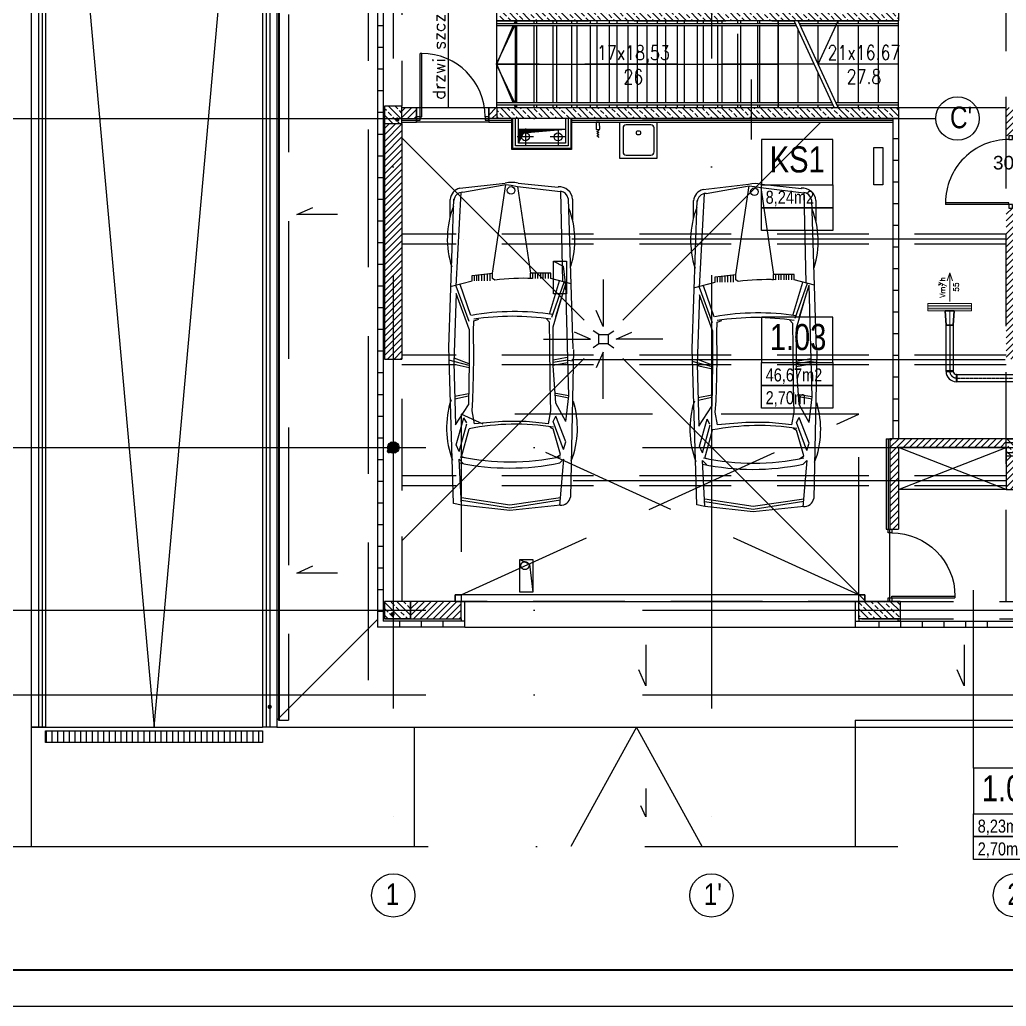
# Model space of a CAD drawing. Header units: millimetres. Extents: x -135140 to 267856, y -70704 to 149933.
# Drawn here: x -58787 to -45139, y -22587 to -8945 of the extents above; entities that cross this region are included whole.
import ezdxf
from ezdxf.enums import TextEntityAlignment as Align

# ---------------------------------------------------------------- set-up
doc = ezdxf.new("R2010")
doc.units = ezdxf.units.MM
doc.header["$LTSCALE"] = 99.9
for name, pattern in [('0707_PB_080619_gn_xref$0$ACAD_ISO10W100', [18, 12, -3, 0, -3]), ('ACAD_ISO03W100', [30, 12, -18]), ('ACAD_ISO10W100', [18, 12, -3, 0, -3]), ('AUDIT_D_080509132939-0', [0]), ('CENTER', [2, 1.25, -0.25, 0.25, -0.25]), ('DASHDOT', [25.4, 12.7, -6.35, 0, -6.35]), ('HIDDEN', [9.525, 6.35, -3.175])]:
    doc.linetypes.add(name, pattern=pattern)
for name, color, linetype in [('+48_ARMATURA', 251, 'Continuous'), ('+48_HACZE', 253, 'Continuous'), ('+48_KANALIZACJA SANIT.', 251, 'Continuous'), ('+48_MEBLE', 251, 'Continuous'), ('+48_OPISY', 251, 'Continuous'), ('+48_OPISY T', 251, 'Continuous'), ('+48_OPISY_POM', 250, 'Continuous'), ('+48_OSIE', 8, 'Continuous'), ('+48_PODCIĄG', 250, 'ACAD_ISO03W100'), ('+48_PRZEBICIA', 143, 'Continuous'), ('+48_SCHODY', 250, 'Continuous'), ('+48_SCIANY', 250, 'Continuous'), ('+48_SPUSTY', 150, 'Continuous'), ('+48_STOLARKA_DRZWI', 250, 'Continuous'), ('+48_STOLARKA_OKNA', 250, 'Continuous'), ('+48_SŁUPY', 251, 'Continuous'), ('+48_WEŁNA', 252, 'Continuous'), ('+48_WIDOK', 250, 'Continuous'), ('+48_ŚCIANY_GK', 250, 'Continuous'), ('+48_ŻELBET', 250, 'Continuous'), ('CP_LINENORM', 253, 'Continuous'), ('ESI PROWADZĄCA', 3, 'Continuous'), ('WEN_NAW_OSIE', 2, 'CENTER'), ('WEN_NAW_ZLICZAC', 170, 'Continuous')]:
    doc.layers.add(name, color=color, linetype=linetype)
for name, color, linetype, lineweight in [('2DL_OBJ', 64, 'Continuous', 18), ('2DL_PRO_N1', 10, 'Continuous', 30), ('2DL_SYM', 64, 'Continuous', 18), ('CP_AXISAC', 7, 'DASHDOT', 0), ('CP_FRAME', 223, 'Continuous', 35), ('WENTYLACJA NAPISY', 7, 'Continuous', 25)]:
    doc.layers.add(name, color=color, linetype=linetype, lineweight=lineweight)
doc.styles.add('CP_ATTR', font='ROMANS.SHX')
doc.styles.get("Standard").update_dxf_attribs({"font": 'ARIAL.TTF'})
doc.styles.add('WRP_ARIAL', font='ARIAL.TTF', dxfattribs={"width": 0.8})
doc.styles.add('wymiary', font='romans.shx', dxfattribs={"width": 0.8})
doc.linetypes.add('ZIGZAG', pattern='A,0.00254,-5.08,[131,ltypeshp.shx,S=5.08,R=0,X=-5.08,Y=0],-10.16,[131,ltypeshp.shx,S=5.08,R=180,X=5.08,Y=0],-5.08', length=20.32254)
pattern_1 = [(135, (-742073.9, -125572.43), (-89.802561, -89.802561), []), (135, (-742073.9, -125482.62), (-89.802561, -89.802561), [63.5, -31.75])]
pattern_2 = [(225, (-742073.9, -125572.43), (44.9012806, -44.9012806), [])]
pattern_3 = [(135, (-742073.9, -125572.43), (-89.802561, -89.802561), []), (135, (-742073.9, -125482.62), (-89.802561, -89.802561), [63.5, -31.75])]
pattern_4 = [(225, (-742073.9, -125572.43), (44.9012806, -44.9012806), [])]

# ---------------------------------------------------------------- blocks, each defined once
blk = doc.blocks.new('BMW-P')
for p, q in [((0.223, 0.782), (2.303, 0.847)), ((0.234, 0.841), (0.516, 0.841)), ((1.402, 0.822), (1.329, 0.54)), ((2.313, 0.854), (4.353, 0.814)), ((2.461, 0.77), (2.47, 0.851)), ((0.128, 0.677), (1.371, 0.702)), ((1.862, 0.557), (1.378, 0.728)), ((2.95, 0.79), (1.402, 0.749)), ((1.853, 0.612), (1.402, 0.749)), ((1.998, 0.572), (1.507, 0.717)), ((2.422, 0.769), (2.458, 0.572)), ((2.461, 0.77), (2.49, 0.572)), ((2.494, 0.77), (2.531, 0.572)), ((2.95, 0.79), (2.918, 0.612)), ((2.982, 0.79), (2.946, 0.604)), ((3.305, 0.749), (2.95, 0.79)), ((3.305, 0.749), (3.055, 0.612)), ((3.587, 0.749), (3.232, 0.612)), ((3.692, 0.717), (3.305, 0.572)), ((3.692, 0.717), (3.587, 0.749)), ((3.829, 0.717), (4.468, 0.662)), ((3.878, 0.664), (3.829, 0.717)), ((0.009, 0.089), (0.067, 0.641)), ((0.055, 0.08), (0.128, 0.677)), ((1.822, 0.524), (1.362, 0.661)), ((2.531, 0.572), (1.998, 0.572)), ((3.055, 0.612), (2.531, 0.572)), ((3.305, 0.572), (3.232, 0.612)), ((3.383, 0.527), (3.41, 0.572)), ((3.765, 0.677), (3.41, 0.572)), ((3.803, 0.617), (3.765, 0.677)), ((4.361, 0.677), (4.466, -0.025)), ((4.394, 0.677), (4.507, -0.025)), ((4.466, 0.677), (4.539, -0.025)), ((1.257, 0.54), (1.257, 0.258)), ((1.329, 0.54), (1.257, 0.54)), ((1.329, 0.508), (1.257, 0.508)), ((1.329, 0.467), (1.257, 0.467)), ((1.329, 0.467), (1.257, 0.467)), ((1.329, 0.435), (1.257, 0.435)), ((1.932, 0.524), (1.884, 0.477)), ((2.258, 0.528), (1.932, 0.524)), ((2.404, 0.528), (2.258, 0.528)), ((2.574, 0.533), (2.404, 0.528)), ((2.772, 0.533), (2.574, 0.533)), ((2.989, 0.538), (2.772, 0.533)), ((3.16, 0.54), (2.989, 0.538)), ((3.337, 0.508), (3.16, 0.54)), ((3.337, 0.508), (3.305, 0.198)), ((1.329, 0.403), (1.257, 0.403)), ((1.329, 0.362), (1.257, 0.362)), ((1.329, 0.33), (1.257, 0.33)), ((1.329, 0.29), (1.257, 0.29)), ((1.329, 0.29), (1.257, 0.29)), ((0.055, 0.08), (1.257, 0.258)), ((1.329, 0.258), (1.257, 0.258)), ((1.329, 0.258), (1.328, 0.231)), ((3.305, 0.198), (3.305, 0.024)), ((0.041, -0.009), (0.055, 0.08)), ((3.305, 0.024), (3.305, -0.127)), ((0.082, -0.718), (0.009, -0.089)), ((0.031, -0.081), (0.041, -0.009)), ((1.257, -0.267), (0.031, -0.081)), ((0.136, -0.678), (0.031, -0.081)), ((3.305, -0.127), (3.337, -0.517)), ((4.466, -0.025), (4.361, -0.694)), ((4.507, -0.025), (4.399, -0.693)), ((4.539, -0.025), (4.466, -0.694)), ((1.289, -0.549), (1.257, -0.267)), ((1.329, -0.267), (1.257, -0.267)), ((1.353, -0.234), (1.329, -0.267)), ((1.361, -0.298), (1.26, -0.298)), ((1.361, -0.335), (1.264, -0.335)), ((1.361, -0.377), (1.269, -0.377)), ((1.361, -0.415), (1.273, -0.415)), ((1.361, -0.453), (1.278, -0.453)), ((1.361, -0.484), (1.289, -0.484)), ((1.361, -0.517), (1.289, -0.517)), ((1.361, -0.517), (1.289, -0.517)), ((1.913, -0.523), (1.89, -0.457)), ((2.06, -0.528), (1.913, -0.523)), ((2.413, -0.523), (2.06, -0.528)), ((2.673, -0.528), (2.413, -0.523)), ((3.003, -0.537), (2.673, -0.528)), ((3.16, -0.549), (3.003, -0.537)), ((3.337, -0.517), (3.16, -0.549)), ((1.361, -0.549), (1.289, -0.549)), ((1.434, -0.831), (1.361, -0.549)), ((1.84, -0.567), (1.413, -0.712)), ((1.926, -0.589), (1.434, -0.767)), ((2.031, -0.589), (1.539, -0.767)), ((2.031, -0.589), (2.49, -0.589)), ((2.508, -0.589), (2.432, -0.797)), ((2.531, -0.589), (2.458, -0.871)), ((2.49, -0.589), (3.078, -0.599)), ((2.563, -0.589), (2.517, -0.798)), ((2.923, -0.596), (2.961, -0.787)), ((2.956, -0.597), (2.998, -0.787)), ((3.352, -0.778), (3.078, -0.599)), ((3.327, -0.623), (3.256, -0.661)), ((3.629, -0.77), (3.256, -0.661)), ((3.724, -0.726), (3.337, -0.621)), ((3.797, -0.694), (3.41, -0.589)), ((3.808, -0.643), (3.797, -0.694)), ((3.89, -0.666), (3.829, -0.726)), ((1.434, -0.767), (0.137, -0.698)), ((2.281, -0.871), (0.232, -0.799)), ((1.539, -0.767), (2.49, -0.799)), ((4.439, -0.804), (2.281, -0.871)), ((2.49, -0.799), (3.352, -0.778)), ((3.724, -0.726), (3.629, -0.77)), ((4.466, -0.694), (3.829, -0.726)), ((4.466, -0.694), (4.439, -0.804)), ((0.235, -0.855), (0.485, -0.855))]:
    blk.add_line(p, q)
blk.add_circle((0.111, -0.009), 0.0524)
for centre, radius, start, end in [((0.244, 0.66), 0.181, 93.1985, 186.1702), ((0.797, -0.359), 1.232, 72.8697, 111.0375), ((3.399, -0.344), 1.253, 68.805, 107.0539), ((0.244, 0.66), 0.123, 99.8659, 171.9709), ((4.329, 0.677), 0.137, 356.6335, 79.992), ((5.208, 0.04), 3.421, 171.0484, 190.0393), ((6.716, 0.056), 3.372, 171.0559, 191.0409), ((0.511, -0.02), 3.355, 348.0688, 11.9312), ((0.596, -0.029), 3.355, 348.0688, 11.9312), ((5.273, 0.008), 3.421, 171.0484, 188.9516), ((4.676, 0.177), 3.349, 178.0679, 187.0565), ((0.421, 0), 0.421, 167.8285, 192.1715), ((0.257, -0.678), 0.121, 180, 266.1859), ((0.251, -0.677), 0.174, 193.3925, 264.8056), ((0.781, 0.363), 1.254, 248.8831, 288.0834), ((3.394, 0.346), 1.247, 251.9166, 291.1169)]:
    blk.add_arc(centre, radius, start, end)
blk = doc.blocks.new('drzwi')
at = {"layer": '+48_STOLARKA_DRZWI'}
for p, q in [((-2, 0), (-2, -70)), ((0, 0), (-2, 0)), ((0, 0), (0, -70)), ((-2, -70), (0, -70))]:
    blk.add_line(p, q, dxfattribs=at)
blk.add_arc((-2, 0), 70, 180, 270, dxfattribs=at)
blk = doc.blocks.new('DRZWI_90')
at = {"layer": '+48_STOLARKA_DRZWI'}
for points in [[(36405.5, 16749.3), (36405.5, 16744.3), (36410.5, 16744.3), (36410.5, 16749.3)], [(36405.5, 16654.3), (36405.5, 16649.3), (36410.5, 16649.3), (36410.5, 16654.3)]]:
    blk.add_lwpolyline(points, close=True, dxfattribs=at)
at = {"layer": '+48_STOLARKA_DRZWI', "xscale": 1.25, "yscale": 1.25, "zscale": 1.25, "rotation": 270}
blk.add_blockref('drzwi', (36405.5, 16654.3), dxfattribs=at)
blk = doc.blocks.new('OZN_OSI')
at = {"layer": '+48_OSIE', "linetype": 'Continuous', "ltscale": 5}
blk.add_circle((0, -30), 30, dxfattribs=at)
at = {"layer": '+48_OSIE', "linetype": 'Continuous', "ltscale": 5, "style": 'WRP_ARIAL', "width": 0.8}
blk.add_attdef('NR', (-23.3, -43.5), '', height=30, dxfattribs=at)
blk = doc.blocks.new('OPISY_POM_METKA')
at = {"layer": '+48_OPISY_POM', "ltscale": 5}
for points in [[(0, -70), (109.7, -70), (109.7, 0), (0, 0)], [(109.7, -105), (0, -105), (0, -70), (109.7, -70)]]:
    blk.add_lwpolyline(points, close=True, dxfattribs=at)
at = {"layer": '+48_OPISY_POM'}
blk.add_lwpolyline([(109.7, -140), (0, -140), (0, -105), (109.7, -105)], close=True, dxfattribs=at)
at = {"layer": '+48_OPISY_POM', "ltscale": 5, "style": 'WRP_ARIAL', "width": 0.8}
for tag, p, height in [('NRPOM', (25.8, -50.8), 40), ('POW', (6.4, -99), 20)]:
    blk.add_attdef(tag, p, '', height=height, dxfattribs=at)
at = {"layer": '+48_OPISY_POM', "style": 'WRP_ARIAL', "width": 0.8}
blk.add_attdef('H', (6.4, -134), '', height=20, dxfattribs=at)
blk = doc.blocks.new('zlew')
at = {"layer": '+48_ARMATURA'}
for p, q in [((-52, 50), (-52, 0)), ((0, 50), (-52, 50)), ((0, 0), (0, 50)), ((0, 0), (-52, 0))]:
    blk.add_line(p, q, dxfattribs=at)
blk.add_lwpolyline([(-43.4, 3.9), (-9.1, 3.9, 0.414214), (-4.8, 8.1), (-4.8, 41.4, 0.414214), (-9.1, 45.7), (-43.4, 45.7, 0.414214), (-47.7, 41.4), (-47.7, 8.1, 0.414214)], format="xyb", close=True, dxfattribs=at)
blk.add_circle((-26.2, 14.9), 2.96, dxfattribs=at)
blk = doc.blocks.new('kc')
at = {"layer": '+48_ARMATURA', "linetype": 'Continuous'}
for p, q in [((0, -13.8), (3.1, -12.4)), ((1.7, -9.5), (0.1, -10.8)), ((0.1, -10.8), (3.1, -12.4)), ((-0.3, -20), (2.9, -18.6)), ((-0.3, -20), (1.2, -20.8)), ((-0.1, -16.9), (3, -15.5)), ((-0.1, -16.9), (2.9, -18.6)), ((0, -13.8), (3, -15.5))]:
    blk.add_line(p, q, dxfattribs=at)
blk.add_lwpolyline([(-0.8, -9.3), (-0.3, 0.6), (4.7, 0.4), (4.2, -9.6)], close=True, dxfattribs=at)
blk = doc.blocks.new('A3_POZIOM')
at = {"linetype": 'Continuous'}
blk.add_lwpolyline([(-395, 0), (0, 0), (0, 287), (-395, 287)], close=True, dxfattribs=at)
at = {"layer": 'CP_LINENORM', "linetype": 'Continuous'}
blk.add_lwpolyline([(-415, -5), (5, -5), (5, 292), (-415, 292)], close=True, dxfattribs=at)
blk = doc.blocks.new('BL10090ONAW_23')
at = {"ltscale": 0.15}
for points in [[(-100, -50), (-100, 50, -1), (-93, 50), (-93, -50, -1)], [(-50, -100), (50, -100, 1), (50, -93), (-50, -93, 1)]]:
    blk.add_lwpolyline(points, format="xyb", close=True, dxfattribs=at)
for radius in [143, 43]:
    blk.add_arc((-93, -93), radius, 0, 90, dxfattribs=at)
for p in [(-100, 0), (0, -100)]:
    blk.add_point(p, dxfattribs=at)
at = {"layer": 'WEN_NAW_OSIE', "ltscale": 0.15}
blk.add_arc((-100, -100), 100, 0, 90, dxfattribs=at)
blk = doc.blocks.new('SR-100ONAW_630-7525000111_14')
at = {"ltscale": 0.15}
blk.add_lwpolyline([(0, -50), (0, 50), (631, 50), (631, -50)], close=True, dxfattribs=at)
for p in [(0, 0), (631, 0)]:
    blk.add_point(p, dxfattribs=at)
at = {"layer": 'WEN_NAW_OSIE', "ltscale": 0.15}
blk.add_line((0, 0), (631, 0), dxfattribs=at)
blk = doc.blocks.new('SR-100ONAW_5269-5220554429_14')
at = {"ltscale": 0.15}
blk.add_line((3000, -50), (3000, 50), dxfattribs=at)
blk.add_lwpolyline([(0, -50), (0, 50), (5270, 50), (5270, -50)], close=True, dxfattribs=at)
for p in [(0, 0), (5270, 0)]:
    blk.add_point(p, dxfattribs=at)
at = {"layer": 'WEN_NAW_OSIE', "ltscale": 0.15}
blk.add_line((0, 0), (5270, 0), dxfattribs=at)
blk = doc.blocks.new('2DLAC019')
for p, q in [((-0.5, 0.2), (0.5, 0.2)), ((-0.5, -0.2), (0.5, -0.2))]:
    blk.add_line(p, q)
blk.add_lwpolyline([(-0.5, -0.5), (0.5, -0.5), (0.5, 0.5), (-0.5, 0.5)], close=True)
blk.add_solid([(-0.5, 0.2), (0.5, 0.2), (-0.5, -0.2), (0.5, -0.2)])
at = {"linetype": 'ByBlock', "style": 'CP_ATTR', "flags": 9}
for tag, p in [('NAME', (-0.092, -0.018)), ('NUMBER', (-0.092, -0.018)), ('GROUP', (-0.092, -0.018)), ('ARTICLE', (-0.092, -0.019)), ('CHARACTER', (-0.092, -0.019)), ('TEMPERATURE', (-0.092, -0.018)), ('FLOW', (-0.092, -0.018)), ('PRODUCT-TYPE', (-0.092, -0.019)), ('ORDER-NO', (-0.092, -0.019)), ('PRODUCER', (-0.092, -0.019)), ('PN', (-0.091, -0.018)), ('OTHER', (-0.091, -0.018)), ('DN', (-0.091, -0.019)), ('POWER', (-0.091, -0.019)), ('VOLTAGE', (-0.091, -0.019))]:
    blk.add_attdef(tag, text='', height=0.00005, dxfattribs=at).set_placement(p, align=Align.MIDDLE_LEFT)
blk = doc.blocks.new('2CP_AC_TRNS_RO_D125_D100_L200_O0_Z0_E0_F0')
at = {"ltscale": 0.15}
for p, q in [((0, -62.5), (0, 62.5)), ((0, 62.5), (0, 62.5)), ((0, 62.5), (200, 50)), ((200, -50), (200, 50)), ((200, 50), (200, 50)), ((0, -62.5), (200, -50)), ((0, -62.5), (0, -62.5)), ((200, -50), (200, -50))]:
    blk.add_line(p, q, dxfattribs=at)
at = {"layer": 'CP_AXISAC', "ltscale": 0.15}
for p, q in [((0, 0), (0, 0)), ((0, 0), (200, 0)), ((200, 0), (200, 0))]:
    blk.add_line(p, q, dxfattribs=at)
at = {"linetype": 'ByBlock', "ltscale": 0.15, "style": 'CP_ATTR', "flags": 9}
for tag in ['NAME', 'PRODUCER', 'PRODUCT-TYPE', 'ARTICLE', 'FLOW', 'OTHER']:
    blk.add_attdef(tag, (0, 0), '', height=0.0001, dxfattribs=at)
blk = doc.blocks.new('CPLS_464')
for p, q in [((-0.5, 0), (0.5, 0)), ((0.5, 0), (0.219, 0.094)), ((0.5, 0), (0.219, -0.094))]:
    blk.add_line(p, q)
at = {"style": 'CP_ATTR'}
for s, height, p in [('Vm/h', 0.1875, (-0.37, 0.16)), ('3', 0.125, (0.031, 0.25))]:
    blk.add_text(s, height=height, dxfattribs=at).set_placement(p)
blk.add_attdef('VAL', text='', height=0.188, dxfattribs=at).set_placement((0, -0.219), align=Align.MIDDLE)

msp = doc.modelspace()

# ---------------------------------------------------------------- hatches: boundary and pattern name
at = {"layer": '+48_HACZE', "linetype": 'AUDIT_D_080509132939-0'}
h = msp.add_hatch(dxfattribs=at)
h.set_pattern_fill('ANSI33', color=256, scale=20, angle=90, style=0)
h.set_pattern_definition(pattern_1)
h.paths.add_polyline_path([(-52144, -8810), (-52144, -8960), (-46629, -8960), (-46629, -8810)])
h = msp.add_hatch(dxfattribs=at)
h.set_pattern_fill('ANSI33', color=256, scale=20, angle=90, style=0)
h.set_pattern_definition([(135, (-752893.46, -138731.64), (-89.802561, -89.802561), []), (135, (-752893.46, -138641.84), (-89.802561, -89.802561), [63.5, -31.75])])
h.paths.add_polyline_path([(-53739, -10380), (-53499, -10380), (-53499, -10140), (-53739, -10140)])
at = {"layer": '+48_HACZE'}
h = msp.add_hatch(dxfattribs=at)
h.set_pattern_fill('ANSI31', color=256, scale=20, angle=180, style=0)
h.set_pattern_definition(pattern_2)
h.paths.add_polyline_path([(-53299, -10160), (-53499, -10160), (-53499, -10310), (-53299, -10310)])
h = msp.add_hatch(dxfattribs=at)
h.set_pattern_fill('ANSI31', color=256, scale=20, angle=180, style=0)
h.set_pattern_definition(pattern_4)
h.paths.add_polyline_path([(-52189, -10160), (-52299, -10160), (-52299, -10310), (-52189, -10310)])
at = {"layer": '+48_HACZE', "linetype": 'AUDIT_D_080509132939-0'}
h = msp.add_hatch(dxfattribs=at)
h.set_pattern_fill('ANSI33', color=256, scale=20, angle=90, style=0)
h.set_pattern_definition(pattern_1)
h.paths.add_polyline_path([(-46629, -10310), (-46629, -10160), (-52189, -10160), (-52189, -10310)])
at = {"layer": '+48_HACZE'}
h = msp.add_hatch(dxfattribs=at)
h.set_pattern_fill('ANSI31', color=256, scale=20, angle=180, style=0)
h.set_pattern_definition(pattern_4)
h.paths.add_polyline_path([(-45019, -10550), (-45139, -10550), (-45139, -10160), (-43004, -10160), (-43004, -13640), (-43189, -13640), (-43189, -13520), (-43124, -13520), (-43124, -11810), (-45019, -11810), (-45019, -13640), (-45139, -13640), (-45139, -11550), (-45019, -11550), (-45019, -11690), (-43124, -11690), (-43124, -10280), (-45019, -10280)])
h = msp.add_hatch(dxfattribs=at)
h.set_pattern_fill('ANSI31', color=256, scale=20, angle=180, style=0)
h.set_pattern_definition(pattern_4)
h.paths.add_polyline_path([(-53739, -10380), (-53499, -10380), (-53499, -13640), (-53739, -13640)])
h = msp.add_hatch(dxfattribs=at)
h.set_pattern_fill('ANSI31', color=256, scale=3, angle=180, style=0)
h.set_pattern_definition([(225, (-742073.9025, -125572.427), (6.73519209, -6.73519209), [])])
edge = h.paths.add_edge_path()
edge.add_arc((-53619, -14860), 79.5, 0, 360)
h = msp.add_hatch(dxfattribs=at)
h.set_pattern_fill('ANSI31', color=256, scale=20, angle=180, style=0)
h.set_pattern_definition(pattern_2)
h.paths.add_polyline_path([(-45139, -14860), (-45139, -14740), (-46749, -14740), (-46749, -15990), (-46629, -15990), (-46629, -14860)])
h.paths.add_polyline_path([(-45019, -14980), (-45139, -14980), (-45139, -15440), (-45019, -15440)])
h.paths.add_polyline_path([(-44899, -14740), (-44899, -14860), (-43124, -14860), (-43124, -15990), (-43004, -15990), (-43004, -14740)])
at = {"layer": '+48_HACZE', "linetype": 'AUDIT_D_080509132939-0'}
h = msp.add_hatch(dxfattribs=at)
h.set_pattern_fill('ANSI33', color=256, scale=20, angle=90, style=0)
h.set_pattern_definition([(135, (-742073.9, -137872.43), (-89.802561, -89.802561), []), (135, (-742073.9, -137782.62), (-89.802561, -89.802561), [63.5, -31.75])])
h.paths.add_polyline_path([(-45139, -14740), (-44899, -14740), (-44899, -14980), (-45139, -14980)])
h = msp.add_hatch(dxfattribs=at)
h.set_pattern_fill('ANSI33', color=256, scale=20, angle=90, style=0)
h.set_pattern_definition(pattern_3)
h.paths.add_polyline_path([(-53739, -17110), (-53619, -17110), (-53619, -16990), (-53739, -16990)])
h.paths.add_polyline_path([(-53379, -16990), (-53619, -16990), (-53619, -17110), (-53379, -17110)])
h.paths.add_polyline_path([(-53379, -17110), (-53619, -17110), (-53619, -17230), (-53379, -17230)])
h.paths.add_polyline_path([(-53619, -17230), (-53619, -17110), (-53739, -17110), (-53739, -17230)])
at = {"layer": '+48_HACZE'}
h = msp.add_hatch(dxfattribs=at)
h.set_pattern_fill('ANSI31', color=256, scale=20, angle=180, style=0)
h.set_pattern_definition(pattern_4)
h.paths.add_polyline_path([(-53379, -16990), (-52679, -16990), (-52679, -17230), (-53379, -17230)])
at = {"layer": '+48_HACZE', "linetype": 'AUDIT_D_080509132939-0'}
h = msp.add_hatch(dxfattribs=at)
h.set_pattern_fill('ANSI33', color=256, scale=20, angle=90, style=0)
h.set_pattern_definition(pattern_3)
h.paths.add_polyline_path([(-46868, -16990), (-47179, -16990), (-47179, -17110), (-46868, -17110)])
h.paths.add_polyline_path([(-46868, -17110), (-47179, -17110), (-47179, -17230), (-46868, -17230)])
h.paths.add_polyline_path([(-46609, -17110), (-46868, -17110), (-46868, -17230), (-46609, -17230), (-46609, -17180)])
h.paths.add_polyline_path([(-46609, -16990), (-46868, -16990), (-46868, -17110), (-46609, -17110)])
at = {"layer": '+48_OPISY T'}
h = msp.add_hatch(color=256, dxfattribs=at)
edge = h.paths.add_edge_path()
edge.add_arc((-53564, -10326), 30, 0, 360)
h = msp.add_hatch(color=256, dxfattribs=at)
edge = h.paths.add_edge_path()
edge.add_arc((-53680, -14911), 30, 0, 360)
h = msp.add_hatch(color=256, dxfattribs=at)
edge = h.paths.add_edge_path()
edge.add_arc((-53630, -17167), 30, 0, 360)
h = msp.add_hatch(color=256, dxfattribs=at)
edge = h.paths.add_edge_path()
edge.add_arc((-55329, -18447), 30, 0, 360)
at = {"layer": '+48_PRZEBICIA'}
h = msp.add_hatch(dxfattribs=at)
h.set_pattern_fill('ANSI31', color=256, scale=5, style=0)
h.set_pattern_definition([(45, (-742073.903, -125572.427), (-11.22532015, 11.22532015), [])])
h.paths.add_polyline_path([(-51889, -10650), (-51820, -10508), (-51239, -10460), (-51889, -10460)])
at = {"layer": '+48_WIDOK'}
h = msp.add_hatch(dxfattribs=at)
h.set_pattern_fill('ANSI31', color=256, scale=25, angle=45, style=0)
h.set_pattern_definition([(90, (-742073.9, -129532.43), (-79.375, 1e-13), [])])
h.paths.add_polyline_path([(-58429, -18780), (-55429, -18780), (-55429, -18940), (-58429, -18940)])

# ---------------------------------------------------------------- linework, layer by layer
at = {"layer": '+48_HACZE', "ltscale": 0.15}
for points in [[(-52629, -17260), (-52629, -16990)], [(-47229, -16990), (-47229, -17263)], [(-52679, -17230), (-52679, -17260)], [(-47179, -17230), (-47179, -17263)]]:
    msp.add_lwpolyline(points, dxfattribs=at)
at = {"layer": '+48_KANALIZACJA SANIT.', "ltscale": 0.3}
msp.add_circle((-51792, -10563), 55, dxfattribs=at)
at = {"layer": '+48_KANALIZACJA SANIT.', "linetype": 'HIDDEN', "ltscale": 0.5}
msp.add_circle((-51799, -16494), 55, dxfattribs=at)
at = {"layer": '+48_MEBLE'}
for p, q in [((-55209, -6020), (-55209, -18630)), ((-55197, -6020), (-55197, -18630)), ((-47706, -10360), (-50445, -13100)), ((-53499, -10577), (-50977, -13100)), ((-53499, -16150), (-50977, -13628)), ((-47083, -16990), (-50445, -13628)), ((-45139, -15440), (-46629, -14860)), ((-46629, -15440), (-45139, -14860))]:
    msp.add_line(p, q, dxfattribs=at)
for points in [[(-50777, -13300), (-50852, -13246)], [(-50645, -13300), (-50570, -13246)], [(-50777, -13428), (-50852, -13482)], [(-50645, -13428), (-50570, -13482)], [(-45124, -15440), (-46629, -15440)], [(-55209, -18630), (-55197, -18630)]]:
    msp.add_lwpolyline(points, dxfattribs=at)
msp.add_lwpolyline([(-50777, -13300), (-50645, -13300), (-50645, -13428), (-50777, -13428)], close=True, dxfattribs=at)
at = {"layer": '+48_OPISY', "linetype": '0707_PB_080619_gn_xref$0$ACAD_ISO10W100', "ltscale": 5}
msp.add_line((-59129, -20380), (-46639, -20380), dxfattribs=at)
at = {"layer": '+48_OPISY'}
msp.add_lwpolyline([(-49345, -20380), (-50254, -18730), (-51163, -20380)], dxfattribs=at)
at = {"layer": '+48_OPISY_POM'}
for p, q in [((-48665, -10600), (-48665, -9773)), ((-45591, -19296), (-45591, -16831))]:
    msp.add_line(p, q, dxfattribs=at)
at = {"layer": '+48_OSIE', "linetype": 'ACAD_ISO10W100', "ltscale": 5}
for p, q in [((-53619, 5506), (-53619, -20765)), ((-49219, 5506), (-49219, -20765)), ((-59164, -10310), (-46113, -10310)), ((-59164, -14860), (-28211, -14860)), ((-59164, -17110), (-28211, -17110)), ((-59164, -18280), (-28211, -18280))]:
    msp.add_line(p, q, dxfattribs=at)
for points in [[(-45154, -11980), (-53499, -11980)], [(-45154, -13650), (-53499, -13650)], [(-45139, -15320), (-53499, -15320)]]:
    msp.add_lwpolyline(points, dxfattribs=at)
at = {"layer": '+48_PODCIĄG', "linetype": 'HIDDEN', "ltscale": 2}
for p, q in [((-45139, -16990), (-45139, 3440)), ((-53499, -10380), (-53499, -16990)), ((-45139, -14792), (-29299, -14792)), ((-45139, -14929), (-29299, -14929))]:
    msp.add_line(p, q, dxfattribs=at)
for points in [[(-53499, -7610), (-53499, -10140)], [(-45139, -11912), (-53499, -11912)], [(-45139, -12049), (-53499, -12049)], [(-45139, -13582), (-53499, -13582)], [(-45139, -13719), (-53499, -13719)], [(-45139, -15252), (-53499, -15252)], [(-45139, -15389), (-53499, -15389)], [(-46609, -16990), (-53409, -16990)], [(-47137, -16990), (-41204, -16990)], [(-47137, -17230), (-41204, -17230)]]:
    msp.add_lwpolyline(points, dxfattribs=at)
at = {"layer": '+48_PRZEBICIA', "linetype": '0707_PB_080619_gn_xref$0$ACAD_ISO10W100', "ltscale": 0.5}
for p, q in [((-51792, -10451), (-51792, -10675)), ((-51339, -10453), (-51339, -10677)), ((-51680, -10563), (-51904, -10563)), ((-51227, -10565), (-51451, -10565))]:
    msp.add_line(p, q, dxfattribs=at)
at = {"layer": '+48_PRZEBICIA', "linetype": 'Continuous'}
msp.add_lwpolyline([(-51889, -10650), (-51889, -10460), (-51239, -10460), (-51239, -10650)], close=True, dxfattribs=at)
msp.add_lwpolyline([(-51889, -10650), (-51820, -10508), (-51239, -10460)], dxfattribs=at)
at = {"layer": '+48_PRZEBICIA', "linetype": 'HIDDEN'}
for points in [[(-51223, -12286), (-51223, -12736), (-51403, -12736), (-51403, -12286)], [(-51689, -16410), (-51689, -16860), (-51869, -16860), (-51869, -16410)]]:
    msp.add_lwpolyline(points, close=True, dxfattribs=at)
for points in [[(-51403, -12286), (-51267, -12351), (-51223, -12736)], [(-51869, -16410), (-51733, -16476), (-51689, -16860)]]:
    msp.add_lwpolyline(points, dxfattribs=at)
at = {"layer": '+48_SCHODY'}
for p, q in [((-55379, -1870), (-55379, -18730)), ((-55329, -1870), (-55329, -18730)), ((-52189, -10160), (-52189, -8960)), ((-48289, -9000), (-52189, -9000)), ((-51929, -9000), (-51929, -8960)), ((-51669, -9000), (-51669, -8960)), ((-51409, -9000), (-51409, -8960)), ((-51149, -9000), (-51149, -8960)), ((-50889, -9000), (-50889, -8960)), ((-50629, -9000), (-50629, -8960)), ((-50369, -9000), (-50369, -8960)), ((-50109, -9000), (-50109, -8960)), ((-49849, -9000), (-49849, -8960)), ((-49589, -9000), (-49589, -8960)), ((-49329, -9000), (-49329, -8960)), ((-49069, -9000), (-49069, -8960)), ((-48809, -9000), (-48809, -8960)), ((-48549, -9000), (-48549, -8960)), ((-48289, -10160), (-48289, -8960)), ((-47518, -10160), (-48074, -8960)), ((-48019, -8960), (-46629, -8960)), ((-47463, -10160), (-48019, -8960)), ((-46629, -9000), (-48001, -9000)), ((-47741, -9560), (-47463, -8960)), ((-47741, -9000), (-47741, -8960)), ((-47463, -9000), (-47463, -8960)), ((-47185, -9000), (-47185, -8960)), ((-46907, -9000), (-46907, -8960)), ((-46629, -10160), (-46629, -8960)), ((-48289, -9030), (-52189, -9030)), ((-51929, -10090), (-51929, -9030)), ((-51669, -10090), (-51669, -9030)), ((-51409, -10090), (-51409, -9030)), ((-51149, -10090), (-51149, -9030)), ((-50889, -10090), (-50889, -9030)), ((-50629, -10090), (-50629, -9030)), ((-50369, -10090), (-50369, -9030)), ((-50109, -10090), (-50109, -9030)), ((-49849, -10090), (-49849, -9030)), ((-49589, -10090), (-49589, -9030)), ((-49329, -10090), (-49329, -9030)), ((-49069, -10090), (-49069, -9030)), ((-48809, -10090), (-48809, -9030)), ((-48549, -10090), (-48549, -9030)), ((-46629, -9030), (-47987, -9030)), ((-47741, -9560), (-47741, -9030)), ((-47463, -10090), (-47463, -9030)), ((-47185, -10090), (-47185, -9030)), ((-46907, -10090), (-46907, -9030)), ((-52189, -9560), (-48289, -9560)), ((-51959, -10090), (-52189, -9560)), ((-46629, -9560), (-47741, -9560)), ((-52189, -10090), (-48289, -10090)), ((-47496, -10090), (-46629, -10090)), ((-52189, -10120), (-48289, -10120)), ((-51929, -10160), (-51946, -10120)), ((-51929, -10160), (-51929, -10120)), ((-51669, -10160), (-51669, -10120)), ((-51409, -10160), (-51409, -10120)), ((-51149, -10160), (-51149, -10120)), ((-50889, -10160), (-50889, -10120)), ((-50629, -10160), (-50629, -10120)), ((-50369, -10160), (-50369, -10120)), ((-50109, -10160), (-50109, -10120)), ((-49849, -10160), (-49849, -10120)), ((-49589, -10160), (-49589, -10120)), ((-49329, -10160), (-49329, -10120)), ((-49069, -10160), (-49069, -10120)), ((-48809, -10160), (-48809, -10120)), ((-48549, -10160), (-48549, -10120)), ((-47482, -10120), (-46629, -10120)), ((-47463, -10160), (-47463, -10120)), ((-47463, -10160), (-46629, -10160)), ((-47185, -10160), (-47185, -10120)), ((-46907, -10160), (-46907, -10120)), ((-58429, -18730), (-55429, -18730))]:
    msp.add_line(p, q, dxfattribs=at)
at = {"layer": '+48_SCHODY', "linetype": 'HIDDEN', "ltscale": 2}
for p, q in [((-52189, -10160), (-52189, -8960)), ((-52189, -8960), (-48074, -8960)), ((-51911, -8960), (-51930, -9000)), ((-51911, -9000), (-51911, -8960)), ((-51633, -9000), (-51633, -8960)), ((-51355, -9000), (-51355, -8960)), ((-51077, -9000), (-51077, -8960)), ((-50799, -9000), (-50799, -8960)), ((-50521, -9000), (-50521, -8960)), ((-50243, -9000), (-50243, -8960)), ((-49965, -9000), (-49965, -8960)), ((-49687, -9000), (-49687, -8960)), ((-49409, -9000), (-49409, -8960)), ((-49131, -9000), (-49131, -8960)), ((-48575, -9000), (-48575, -8960)), ((-48297, -9000), (-48297, -8960)), ((-48056, -9000), (-48289, -9000)), ((-51944, -9030), (-52194, -9560)), ((-51911, -10090), (-51911, -9030)), ((-51633, -10090), (-51633, -9030)), ((-51355, -10090), (-51355, -9030)), ((-51077, -10090), (-51077, -9030)), ((-50799, -10090), (-50799, -9030)), ((-50521, -10090), (-50521, -9030)), ((-50243, -10090), (-50243, -9030)), ((-49965, -10090), (-49965, -9030)), ((-49687, -10090), (-49687, -9030)), ((-49409, -10090), (-49409, -9030)), ((-49131, -10090), (-49131, -9030)), ((-48575, -10090), (-48575, -9030)), ((-48297, -10090), (-48297, -9030)), ((-48042, -9030), (-48289, -9030)), ((-48019, -10090), (-48019, -9079)), ((-47796, -9560), (-52194, -9560)), ((-52194, -9560), (-51944, -10090)), ((-47741, -10090), (-47741, -9679)), ((-48289, -10090), (-47551, -10090)), ((-52189, -10160), (-47518, -10160)), ((-51930, -10120), (-51911, -10160)), ((-51911, -10160), (-51911, -10120)), ((-51633, -10160), (-51633, -10120)), ((-51355, -10160), (-51355, -10120)), ((-51077, -10160), (-51077, -10120)), ((-50799, -10160), (-50799, -10120)), ((-50521, -10160), (-50521, -10120)), ((-50243, -10160), (-50243, -10120)), ((-49965, -10160), (-49965, -10120)), ((-49687, -10160), (-49687, -10120)), ((-49409, -10160), (-49409, -10120)), ((-49131, -10160), (-49131, -10120)), ((-48575, -10160), (-48575, -10120)), ((-48297, -10160), (-48297, -10120)), ((-48289, -10120), (-47537, -10120)), ((-48019, -10160), (-48019, -10120)), ((-47741, -10160), (-47741, -10120))]:
    msp.add_line(p, q, dxfattribs=at)
at = {"layer": '+48_SCHODY', "linetype": 'HIDDEN', "ltscale": 1.5}
for p, q in [((-48853, -9000), (-48853, -8960)), ((-48853, -10090), (-48853, -9030)), ((-48853, -10160), (-48853, -10120))]:
    msp.add_line(p, q, dxfattribs=at)
at = {"layer": '+48_SCHODY'}
for points in [[(-54019, 3585), (-58529, 3585), (-58529, -18730)], [(-54019, 3535), (-58479, 3535), (-58479, -18730)], [(-58429, -1970), (-56929, -18730), (-55429, -1970)], [(-51946, -9000), (-51929, -8960)], [(-52189, -9560), (-51959, -9030)]]:
    msp.add_lwpolyline(points, dxfattribs=at)
at = {"layer": '+48_SCIANY'}
for p, q in [((-53499, -10160), (-53299, -10160)), ((-53494, -10160), (-53494, -10160)), ((-53299, -10160), (-53299, -10310)), ((-52299, -10310), (-52299, -10160)), ((-52299, -10160), (-52189, -10160)), ((-53499, -10310), (-53299, -10310)), ((-53499, -10310), (-53299, -10310)), ((-52189, -10310), (-52299, -10310)), ((-43004, -14740), (-46749, -14740)), ((-46749, -14740), (-46749, -15990)), ((-46629, -14860), (-46629, -15990)), ((-45139, -14860), (-46629, -14860)), ((-46749, -15990), (-46629, -15990))]:
    msp.add_line(p, q, dxfattribs=at)
at = {"layer": '+48_SCIANY', "ltscale": 0.3}
for p, q in [((-53739, -10380), (-53739, -13640)), ((-53499, -10380), (-53499, -13640)), ((-53739, -13640), (-53499, -13640))]:
    msp.add_line(p, q, dxfattribs=at)
at = {"layer": '+48_SCIANY', "linetype": 'AUDIT_D_080509132939-0'}
for p, q in [((-45139, -14860), (-45139, -15440)), ((-45139, -15440), (-45019, -15440))]:
    msp.add_line(p, q, dxfattribs=at)
at = {"layer": '+48_SCIANY', "ltscale": 3}
for points in [[(-46609, -16990), (-46754, -16990)], [(-46639, -17230), (-46639, -17256)], [(-46609, -17230), (-46609, -17256)]]:
    msp.add_lwpolyline(points, dxfattribs=at)
msp.add_lwpolyline([(-46639, -17256), (-46609, -17256), (-46609, -17263), (-46639, -17263)], close=True, dxfattribs=at)
at = {"layer": '+48_SPUSTY'}
msp.add_circle((-51339, -10565), 55, dxfattribs=at)
at = {"layer": '+48_SPUSTY', "ltscale": 0.5}
msp.add_circle((-51339, -10565), 55, dxfattribs=at)
at = {"layer": '+48_STOLARKA_DRZWI', "linetype": 'HIDDEN', "ltscale": 3}
for p, q in [((-47179, -16898), (-52679, -14398)), ((-52679, -16898), (-47179, -14398))]:
    msp.add_line(p, q, dxfattribs=at)
msp.add_lwpolyline([(-47179, -16898), (-47179, -14398), (-52679, -14398), (-52679, -16898)], dxfattribs=at)
at = {"layer": '+48_STOLARKA_OKNA'}
for p, q in [((-53839, -8730), (-53839, -17343)), ((-53759, -8730), (-53759, -17260)), ((-46629, -10590), (-46709, -10590)), ((-46629, -10890), (-46709, -10890)), ((-46629, -11190), (-46709, -11190)), ((-46629, -11490), (-46709, -11490)), ((-46629, -11790), (-46709, -11790)), ((-46629, -12090), (-46709, -12090)), ((-46629, -12390), (-46709, -12390)), ((-46629, -12690), (-46709, -12690)), ((-46629, -12990), (-46709, -12990)), ((-46629, -13290), (-46709, -13290)), ((-46629, -13590), (-46709, -13590)), ((-46629, -13890), (-46709, -13890)), ((-46629, -14190), (-46709, -14190)), ((-46629, -14490), (-46709, -14490)), ((-52629, -17260), (-53759, -17260)), ((-53379, -17230), (-53739, -17230)), ((-47229, -17263), (-43004, -17263)), ((-52629, -17343), (-53839, -17343)), ((-47229, -17343), (-43004, -17343))]:
    msp.add_line(p, q, dxfattribs=at)
for points in [[(-53759, -9030), (-53839, -9030)], [(-53759, -9330), (-53839, -9330)], [(-53759, -9630), (-53839, -9630)], [(-53759, -9930), (-53839, -9930)], [(-53759, -10230), (-53839, -10230)], [(-46709, -10310), (-46709, -14740)], [(-46629, -10310), (-46629, -14740)], [(-53759, -10530), (-53839, -10530)], [(-53759, -10830), (-53839, -10830)], [(-53759, -11130), (-53839, -11130)], [(-53759, -11430), (-53839, -11430)], [(-53759, -11730), (-53839, -11730)], [(-53759, -12030), (-53839, -12030)], [(-53759, -12330), (-53839, -12330)], [(-53759, -12630), (-53839, -12630)], [(-53759, -12930), (-53839, -12930)], [(-53759, -13230), (-53839, -13230)], [(-53759, -13530), (-53839, -13530)], [(-53759, -13830), (-53839, -13830)], [(-53759, -14130), (-53839, -14130)], [(-53759, -14430), (-53839, -14430)], [(-53759, -14730), (-53839, -14730)], [(-53759, -15030), (-53839, -15030)], [(-53759, -15330), (-53839, -15330)], [(-53759, -15630), (-53839, -15630)], [(-53759, -15930), (-53839, -15930)], [(-53759, -16230), (-53839, -16230)], [(-53759, -16530), (-53839, -16530)], [(-53759, -16830), (-53839, -16830)], [(-53759, -17130), (-53839, -17130)], [(-53529, -17343), (-53529, -17260)], [(-53229, -17343), (-53229, -17260)], [(-52929, -17343), (-52929, -17260)], [(-52629, -17343), (-52629, -17260)], [(-47229, -17263), (-47229, -17343)], [(-46904, -17263), (-46904, -17343)], [(-46604, -17263), (-46604, -17343)], [(-46304, -17263), (-46304, -17343)], [(-46004, -17263), (-46004, -17343)], [(-45704, -17263), (-45704, -17343)], [(-45404, -17263), (-45404, -17343)]]:
    msp.add_lwpolyline(points, dxfattribs=at)
for points in [[(-52761, -16990), (-47097, -16990), (-47097, -16898), (-52761, -16898)], [(-52679, -16898), (-52679, -16990), (-52761, -16990), (-52761, -16898)], [(-47097, -16898), (-47097, -16990), (-47179, -16990), (-47179, -16898)]]:
    msp.add_lwpolyline(points, close=True, dxfattribs=at)
at = {"layer": '+48_SŁUPY', "linetype": 'AUDIT_D_080509132939-0'}
msp.add_circle((-53619, -14860), 79.5, dxfattribs=at)
at = {"layer": '+48_WEŁNA', "linetype": 'ZIGZAG', "ltscale": 0.45}
for p, q in [((-53499, -10335), (-53299, -10335)), ((-52299, -10335), (-51977, -10335)), ((-46774, -14740), (-46774, -15990))]:
    msp.add_line(p, q, dxfattribs=at)
at = {"layer": '+48_WEŁNA', "linetype": 'ZIGZAG', "ltscale": 0.045}
msp.add_line((-51152, -10335), (-46709, -10335), dxfattribs=at)
at = {"layer": '+48_WEŁNA', "linetype": 'ZIGZAG', "ltscale": 0.7}
msp.add_lwpolyline([(-51202, -10310), (-51202, -10688), (-51927, -10688), (-51927, -10310)], dxfattribs=at)
at = {"layer": '+48_WIDOK'}
for p, q in [((-58629, 3685), (-58629, -18730)), ((-58429, -1870), (-58429, -18730)), ((-55429, -1870), (-55429, -18730)), ((-55229, -1870), (-55229, -18730)), ((-53499, -10360), (-53299, -10360)), ((-53299, -10310), (-53299, -10360)), ((-52299, -10310), (-52299, -10360)), ((-52299, -10360), (-51977, -10360)), ((-51152, -10360), (-46709, -10360)), ((-58629, -14770), (-58629, -20380)), ((-46799, -14740), (-46799, -15990)), ((-46799, -14740), (-46749, -14740)), ((-46799, -15990), (-46749, -15990)), ((-55229, -18630), (-55229, -18730)), ((-58429, -18730), (-58629, -18730)), ((-58629, -18730), (-58429, -18730)), ((-55229, -18730), (-55429, -18730)), ((-55229, -18730), (-55329, -18730)), ((-53329, -18730), (-53329, -20380))]:
    msp.add_line(p, q, dxfattribs=at)
at = {"layer": '+48_WIDOK', "linetype": 'HIDDEN', "ltscale": 3}
for p, q in [((-55069, -6020), (-55069, -18630)), ((-53969, -7610), (-53969, -18730)), ((-46629, -10160), (-45139, -10160)), ((-53299, -10310), (-52299, -10310)), ((-46749, -16990), (-46749, -15990))]:
    msp.add_line(p, q, dxfattribs=at)
at = {"layer": '+48_WIDOK', "ltscale": 0.15}
msp.add_line((-53839, -17240), (-55229, -18630), dxfattribs=at)
at = {"layer": '+48_WIDOK'}
for points in [[(-46969, -10710), (-46849, -10710), (-46849, -11230), (-46969, -11230)], [(-58429, -18780), (-55429, -18780), (-55429, -18940), (-58429, -18940)]]:
    msp.add_lwpolyline(points, close=True, dxfattribs=at)
at = {"layer": '+48_WIDOK', "linetype": 'Continuous'}
for points in [[(-54390, -11640), (-54955, -11640), (-54734, -11542)], [(-54390, -16596), (-54955, -16596), (-54734, -16498)], [(-50126, -17590), (-50126, -18155), (-50224, -17934)], [(-45721, -17590), (-45721, -18155), (-45819, -17934)], [(-50126, -19578), (-50126, -19969), (-50194, -19816)]]:
    msp.add_lwpolyline(points, dxfattribs=at)
at = {"layer": '+48_WIDOK'}
for points in [[(-50714, -12538), (-50714, -13187), (-50812, -12966)], [(-51540, -13364), (-50891, -13364), (-51112, -13265)], [(-49889, -13364), (-50537, -13364), (-50317, -13265)], [(-50714, -14189), (-50714, -13540), (-50812, -13761)], [(-52629, -17343), (-47229, -17343)], [(-47229, -18630), (-47229, -20380)], [(-47229, -18630), (-40169, -18630)], [(-47229, -18730), (-43024, -18730)]]:
    msp.add_lwpolyline(points, dxfattribs=at)
at = {"layer": '+48_WIDOK', "linetype": 'HIDDEN', "ltscale": 3}
msp.add_lwpolyline([(-55197, -18630), (-55069, -18630)], dxfattribs=at)
at = {"layer": '+48_WIDOK', "ltscale": 0.15}
msp.add_lwpolyline([(-55229, -18730), (-47229, -18730)], dxfattribs=at)
at = {"layer": '+48_ŚCIANY_GK'}
for points in [[(-51152, -10310), (-51152, -10738), (-51977, -10738), (-51977, -10310)], [(-51164, -10310), (-51164, -10725), (-51964, -10725), (-51964, -10310)], [(-51239, -10310), (-51239, -10650), (-51889, -10650), (-51889, -10310)]]:
    msp.add_lwpolyline(points, dxfattribs=at)
at = {"layer": '+48_ŻELBET', "linetype": 'Continuous'}
msp.add_line((-52189, -10160), (-52189, -10310), dxfattribs=at)
for points in [[(-46629, -8960), (-52189, -8960), (-52189, -8810), (-46629, -8810), (-46629, -8960)], [(-52189, -10160), (-46629, -10160), (-46629, -10310), (-52189, -10310)], [(-46609, -17230), (-47179, -17230), (-47179, -16990), (-46609, -16990), (-46609, -17230)]]:
    msp.add_lwpolyline(points, dxfattribs=at)
for points in [[(-53739, -10380), (-53499, -10380), (-53499, -10140), (-53739, -10140)], [(-45139, -14740), (-44899, -14740), (-44899, -14980), (-45139, -14980)], [(-53379, -16990), (-53739, -16990), (-53739, -17230), (-53379, -17230)], [(-53379, -17230), (-52679, -17230), (-52679, -16990), (-53379, -16990)]]:
    msp.add_lwpolyline(points, close=True, dxfattribs=at)
at = {"layer": 'CP_FRAME', "ltscale": 0.15}
msp.add_lwpolyline([(-60485, 6613), (-27011, 6613), (-27011, -22084), (-60485, -22084)], close=True, dxfattribs=at)
at = {"layer": 'ESI PROWADZĄCA', "linetype": 'HIDDEN', "ltscale": 3}
msp.add_line((-53299, -10160), (-52299, -10160), dxfattribs=at)
at = {"layer": 'ESI PROWADZĄCA', "ltscale": 0.15}
msp.add_lwpolyline([(-53299, -10160), (-52299, -10160), (-52299, -10360), (-53299, -10360)], close=True, dxfattribs=at)
at = {"layer": 'WENTYLACJA NAPISY'}
msp.add_lwpolyline([(-52858, -8148), (-52858, -10160)], dxfattribs=at)

# ---------------------------------------------------------------- block references
at = {"layer": '+48_ARMATURA', "yscale": 10, "zscale": 10}
for name, p, xscale, rotation in [('kc', (-50768, -10367), -9.999999999948534, 357.5082698086571), ('zlew', (-50489, -10360), 10, 180)]:
    msp.add_blockref(name, p, dxfattribs=dict(at, xscale=xscale, rotation=rotation))
at = {"layer": '+48_MEBLE', "xscale": 1000, "yscale": 1000, "zscale": 1000, "rotation": 270}
for p in [(-51981, -11194), (-48615, -11212)]:
    msp.add_blockref('BMW-P', p, dxfattribs=at)
at = {"layer": '+48_OPISY_POM'}
ref = msp.add_blockref('OPISY_POM_METKA', (-48526, -10600), dxfattribs=dict(at, xscale=9, yscale=9, zscale=8.999999999984084))
ref.add_attrib('NRPOM', 'KS1', (-48411, -11057), dxfattribs={"ltscale": 5, "height": 360, "style": 'WRP_ARIAL', "width": 0.8})
ref.add_attrib('POW', '8,24m2', (-48468, -11490), dxfattribs={"ltscale": 5, "height": 180, "style": 'WRP_ARIAL', "width": 0.8})
ref = msp.add_blockref('OPISY_POM_METKA', (-48526, -13056), dxfattribs=dict(at, xscale=9, yscale=9, zscale=8.999999999984084))
ref.add_attrib('H', '2,70m', (-48468, -14262), dxfattribs={"height": 180, "style": 'WRP_ARIAL', "width": 0.8})
ref.add_attrib('NRPOM', '1.03', (-48411, -13513), dxfattribs={"ltscale": 5, "height": 360, "style": 'WRP_ARIAL', "width": 0.8})
ref.add_attrib('POW', '46,67m2', (-48468, -13947), dxfattribs={"ltscale": 5, "height": 180, "style": 'WRP_ARIAL', "width": 0.8})
ref = msp.add_blockref('OPISY_POM_METKA', (-45591, -19296), dxfattribs=dict(at, xscale=9, yscale=9, zscale=8.999999999984084))
ref.add_attrib('H', '2,70m', (-45534, -20501), dxfattribs={"height": 180, "style": 'WRP_ARIAL', "width": 0.8})
ref.add_attrib('NRPOM', '1.02', (-45477, -19753), dxfattribs={"ltscale": 5, "height": 360, "style": 'WRP_ARIAL', "width": 0.8})
ref.add_attrib('POW', '8,23m2', (-45534, -20186), dxfattribs={"ltscale": 5, "height": 180, "style": 'WRP_ARIAL', "width": 0.8})
at = {"layer": '+48_OSIE'}
ref = msp.add_blockref('OZN_OSI', (-45813, -10010), dxfattribs=dict(at, xscale=10, yscale=10, zscale=10))
ref.add_attrib('NR', "C'", (-45917, -10446), dxfattribs={"linetype": 'Continuous', "ltscale": 5, "height": 300, "style": 'WRP_ARIAL', "width": 0.8})
ref = msp.add_blockref('OZN_OSI', (-53619, -20754), dxfattribs=dict(at, xscale=10, yscale=10, zscale=10))
ref.add_attrib('NR', '1', (-53724, -21189), dxfattribs={"linetype": 'Continuous', "ltscale": 5, "height": 300, "style": 'WRP_ARIAL', "width": 0.8})
ref = msp.add_blockref('OZN_OSI', (-49219, -20754), dxfattribs=dict(at, xscale=10, yscale=10, zscale=10))
ref.add_attrib('NR', "1'", (-49324, -21189), dxfattribs={"linetype": 'Continuous', "ltscale": 5, "height": 300, "style": 'WRP_ARIAL', "width": 0.8})
ref = msp.add_blockref('OZN_OSI', (-45019, -20754), dxfattribs=dict(at, xscale=10, yscale=10, zscale=10))
ref.add_attrib('NR', '2', (-45124, -21189), dxfattribs={"linetype": 'Continuous', "ltscale": 5, "height": 300, "style": 'WRP_ARIAL', "width": 0.8})
at = {"layer": '+48_STOLARKA_DRZWI', "xscale": 10, "yscale": 10, "zscale": 10, "rotation": 270}
msp.add_blockref('DRZWI_90', (-219792, 353769), dxfattribs=at)
at = {"layer": '+48_STOLARKA_DRZWI', "yscale": 10, "zscale": 10}
for p, xscale in [((-409159, -178044), 10), ((317331, -183484), -10)]:
    msp.add_blockref('DRZWI_90', p, dxfattribs=dict(at, xscale=xscale))
at = {"layer": '2DL_OBJ', "ltscale": 0.15, "xscale": 600, "yscale": 100, "zscale": 300, "rotation": 180}
msp.add_blockref('2DLAC019', (-45922, -12921), dxfattribs=at)
at = {"layer": '2DL_PRO_N1', "ltscale": 0.15, "zscale": 125, "rotation": 270}
msp.add_blockref('2CP_AC_TRNS_RO_D125_D100_L200_O0_Z0_E0_F0', (-45922, -12971), dxfattribs=at)
at = {"layer": '2DL_SYM', "ltscale": 0.15, "xscale": 400, "yscale": 400, "zscale": 400, "rotation": 90}
msp.add_blockref('CPLS_464', (-45921, -12643), dxfattribs=at).add_auto_attribs({'VAL': '55'})
at = {"layer": 'CP_FRAME', "ltscale": 0.15, "xscale": 100, "yscale": 100, "zscale": 10}
msp.add_blockref('A3_POZIOM', (-20985, -22087), dxfattribs=at)
at = {"layer": 'WEN_NAW_ZLICZAC', "ltscale": 0.15}
for name, p, rotation in [('SR-100ONAW_630-7525000111_14', (-45922, -13171), 270), ('BL10090ONAW_23', (-45922, -13901), 180)]:
    msp.add_blockref(name, p, dxfattribs=dict(at, rotation=rotation))
msp.add_blockref('SR-100ONAW_5269-5220554429_14', (-45822, -13901), dxfattribs=at)

# ---------------------------------------------------------------- texts
at = {"layer": '+48_SCHODY', "char_height": 150, "width": 3297.34, "attachment_point": 2, "style": 'wymiary'}
for s, insert in [('{\\H1.333x;17x18,53\\P26}', (-50298, -9302)), ('{\\H1.333x;21x16.67\\P27.8}', (-47108, -9299))]:
    msp.add_mtext(s, dxfattribs=dict(at, insert=insert))
at = {"layer": 'WENTYLACJA NAPISY', "insert": (-53071, -10051), "char_height": 169.53, "width": 522008.16, "attachment_point": 1, "rotation": 90, "style": 'CP_ATTR'}
msp.add_mtext('drzwi szczelne', dxfattribs=at)
at = {"layer": 'WENTYLACJA NAPISY', "insert": (-45323, -10828), "char_height": 187.83, "width": 858.18, "attachment_point": 1}
msp.add_mtext('{\\fArial|b0|i0|c0|p32;30m3/h\\P}', dxfattribs=at)

doc.saveas('drawing.dxf')
